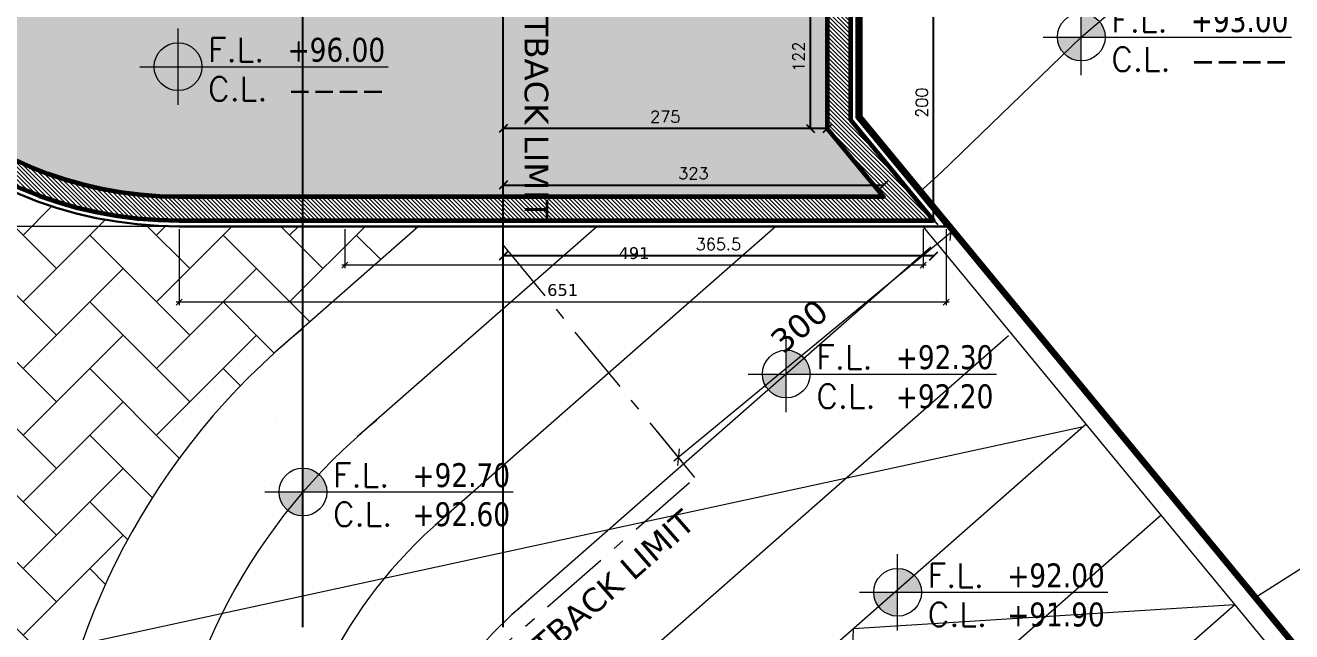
# Model space of a CAD drawing. Header units: inches. Extents: x -48 to 777, y -156 to 510.
# Drawn here: x 603.07 to 613.82, y 221.22 to 226.36 of the extents above; entities that cross this region are included whole.
import ezdxf
from ezdxf.enums import TextEntityAlignment as Align

# ---------------------------------------------------------------- set-up
doc = ezdxf.new("R2010")
doc.units = ezdxf.units.IN
doc.header["$MEASUREMENT"] = 0
doc.set_wipeout_variables(frame=1)
for name, pattern in [('ACAD_ISO10W100', [18, 12, -3, 0, -3]), ('HIDDEN', [0.375, 0.25, -0.125]), ('NUHA', [1.45, 0.75, -0.25, 0.2, -0.25])]:
    doc.linetypes.add(name, pattern=pattern)
doc.layers.get('Defpoints').update_dxf_attribs({"lineweight": 5})
for name, color, linetype, lineweight in [('A-AXIS ST', 251, 'ACAD_ISO10W100', 5), ('A-DIM', 9, 'Continuous', 5), ('A-HIDDEN', 254, 'HIDDEN', 5), ('A-LEVELS', 139, 'Continuous', 20), ('A-LIMIT LOT', 235, 'ACAD_ISO10W100', 20), ('A-PILLARS', 1, 'Continuous', 60), ('A-SIGNS1', 20, 'Continuous', 15), ('A-SIGNS2', 30, 'Continuous', 15), ('A-TEXT', 50, 'Continuous', 15), ('C-STONE', 42, 'Continuous', 30), ('D-STONE', 52, 'Continuous', 20), ('H-PILLARS', 61, 'Continuous', 5), ('str-col-dimension', 6, 'Continuous', 50)]:
    doc.layers.add(name, color=color, linetype=linetype, lineweight=lineweight)
doc.layers.add('HH-DARK GREY', color=7, linetype='Continuous', lineweight=5, true_color=0x404040)
doc.layers.add('pts pc', color=7, linetype='Continuous')
doc.layers.add('Str-Axes', color=8, linetype='Continuous')
doc.styles.add('2mm', font='simplex.shx', dxfattribs={"height": 0.5})
doc.styles.add('ROMAN', font='ROMANS.SHX')
doc.styles.add('ROMAND', font='verdana.ttf')
doc.styles.add('ROMANS', font='romans__.ttf', dxfattribs={"height": 0.14})
doc.dimstyles.new('M-1.100', dxfattribs={"dimtxt": 0.2, "dimasz": 0.1, "dimexe": 0.05, "dimexo": 0.05, "dimgap": 0.1, "dimtad": 1, "dimlfac": 100, "dimrnd": 0.5, "dimzin": 9, "dimdsep": 46, "dimtxsty": 'ROMAND', "dimblk": 'OBLIQUE', "dimcen": 1, "dimdle": 0.05, "dimclrd": 256, "dimclre": 256, "dimclrt": 2, "dimadec": 0, "dimazin": 0, "dimtfac": 0.666667, "dimtmove": 2, "dimatfit": 3, "dimfxl": 0.04, "dimtolj": 1, "dimtzin": 5, "dimlwd": -1, "dimlwe": -1, "dimarcsym": 0})
doc.dimstyles.new('M-1.50', dxfattribs={"dimtxt": 0.1, "dimasz": 0.05, "dimexe": 0.025, "dimexo": 0.025, "dimgap": 0.05, "dimtad": 1, "dimlfac": 100, "dimrnd": 0.5, "dimzin": 9, "dimdsep": 46, "dimtxsty": 'ROMAND', "dimblk": 'OBLIQUE', "dimcen": 1, "dimdle": 0.025, "dimclrd": 256, "dimclre": 256, "dimclrt": 2, "dimadec": 0, "dimazin": 0, "dimtfac": 0.666667, "dimtmove": 2, "dimatfit": 3, "dimfxl": 0.04, "dimtolj": 1, "dimtzin": 5, "dimlwd": -1, "dimlwe": -1, "dimarcsym": 0})
doc.dimstyles.new('structure', dxfattribs={"dimtxt": 0.1, "dimasz": 0.07, "dimexe": 0.18, "dimexo": 1, "dimgap": 0.05, "dimtad": 1, "dimdec": 1, "dimlfac": 100, "dimrnd": 0.5, "dimdsep": 46, "dimtxsty": 'ROMAN', "dimblk1": 'OBLIQUE', "dimblk2": 'OBLIQUE', "dimsah": 1, "dimcen": 0.009, "dimse1": 1, "dimse2": 1, "dimclrd": 4, "dimclre": 9, "dimclrt": 1, "dimadec": 0, "dimazin": 0, "dimtfac": 0.066667, "dimtdec": 1, "dimtix": 1, "dimtmove": 2, "dimatfit": 3, "dimldrblk": 'OBLIQUE', "dimfxl": 0.18, "dimtolj": 1, "dimarcsym": 0})

# ---------------------------------------------------------------- blocks, each defined once
blk = doc.blocks.new('_Oblique')
at = {"color": 0, "linetype": 'ByBlock', "lineweight": -2}
blk.add_line((-0.5, -0.5), (0.5, 0.5), dxfattribs=at)
blk = doc.blocks.new('*D440')
at = {"layer": 'A-DIM', "transparency": 16777216}
for p, q in [((604.377, 224.632), (604.377, 223.989)), ((610.886, 224.632), (610.886, 223.989)), ((610.911, 224.014), (604.352, 224.014))]:
    blk.add_line(p, q, dxfattribs=at)
at = {"layer": 'Defpoints', "color": 0, "transparency": 16777216}
for p in [(604.377, 224.657), (610.886, 224.657), (604.377, 224.014)]:
    blk.add_point(p, dxfattribs=at)
at = {"layer": 'A-DIM', "transparency": 16777216, "xscale": 0.05, "yscale": 0.05, "zscale": 0.05, "rotation": 180}
blk.add_blockref('_Oblique', (604.377, 224.014), dxfattribs=at)
at = {"layer": 'A-DIM', "transparency": 16777216, "xscale": 0.05, "yscale": 0.05, "zscale": 0.05}
blk.add_blockref('_Oblique', (610.886, 224.014), dxfattribs=at)
at = {"layer": 'A-DIM', "color": 2, "transparency": 16777216, "insert": (607.631, 224.116), "char_height": 0.1, "attachment_point": 5, "style": 'ROMAND'}
blk.add_mtext('\\A1;651', dxfattribs=at)
blk = doc.blocks.new('*D441')
at = {"layer": 'A-DIM', "transparency": 16777216}
for p, q in [((604.398, 228.171), (602.575, 226.944)), ((601.452, 226.189), (602.214, 226.701))]:
    blk.add_line(p, q, dxfattribs=at)
at = {"layer": 'Defpoints', "color": 0, "transparency": 16777216}
for p in [(604.377, 228.157), (601.473, 226.203)]:
    blk.add_point(p, dxfattribs=at)
at = {"layer": 'A-DIM', "transparency": 16777216, "xscale": 0.05, "yscale": 0.05, "zscale": 0.05, "rotation": 213.9430443008608}
blk.add_blockref('_Oblique', (601.473, 226.203), dxfattribs=at)
at = {"layer": 'A-DIM', "color": 2, "transparency": 16777216, "insert": (602.401, 226.814), "char_height": 0.1, "attachment_point": 5, "rotation": 33.943, "style": 'ROMAND'}
blk.add_mtext('\\A1;R350', dxfattribs=at)
blk = doc.blocks.new('*D540')
at = {"layer": 'A-DIM', "transparency": 16777216}
for p, q in [((605.782, 224.632), (605.782, 224.302)), ((610.691, 224.632), (610.691, 224.302)), ((610.716, 224.327), (605.757, 224.327))]:
    blk.add_line(p, q, dxfattribs=at)
at = {"layer": 'Defpoints', "color": 0, "transparency": 16777216}
for p in [(605.782, 224.657), (610.691, 224.657), (605.782, 224.327)]:
    blk.add_point(p, dxfattribs=at)
at = {"layer": 'A-DIM', "transparency": 16777216, "xscale": 0.05, "yscale": 0.05, "zscale": 0.05, "rotation": 180}
blk.add_blockref('_Oblique', (605.782, 224.327), dxfattribs=at)
at = {"layer": 'A-DIM', "transparency": 16777216, "xscale": 0.05, "yscale": 0.05, "zscale": 0.05}
blk.add_blockref('_Oblique', (610.691, 224.327), dxfattribs=at)
at = {"layer": 'A-DIM', "color": 2, "transparency": 16777216, "insert": (608.237, 224.429), "char_height": 0.1, "attachment_point": 5, "style": 'ROMAND'}
blk.add_mtext('\\A1;491', dxfattribs=at)
blk = doc.blocks.new('GXFHGCGFCD')
at = {"layer": 'A-SIGNS1', "linetype": 'NUHA'}
h = blk.add_hatch(color=256, dxfattribs=at)
h.paths.add_polyline_path([(90.3819, 61.3301), (90.3819, 61.1701), (90.5419, 61.1701, 0.414214)])
h.paths.add_polyline_path([(90.3819, 61.1701), (90.2219, 61.1701, 0.414214), (90.3819, 61.0101)])
at = {"layer": 'A-SIGNS1'}
for p, q in [((90.3819, 60.9141), (90.3819, 61.4261)), ((90.1259, 61.1701), (91.7898, 61.1701))]:
    blk.add_line(p, q, dxfattribs=at)
blk.add_circle((90.3819, 61.1701), 0.16, dxfattribs=at)
blk = doc.blocks.new('DGXFHXFGDFD')
at = {"layer": 'A-SIGNS1'}
blk.add_blockref('GXFHGCGFCD', (0, 0), dxfattribs=at)
at = {"layer": 'A-SIGNS2', "linetype": 'NUHA', "style": 'ROMANS'}
for s, p in [('F.L.', (90.5835, 61.2031)), ('C.L.', (90.5835, 60.9413))]:
    blk.add_text(s, height=0.16, dxfattribs=at).set_placement(p)
at = {"layer": 'A-SIGNS2', "style": 'ROMANS', "width": 0.910135, "flags": 4}
for tag, p, p2 in [('NIV.FINI', (91.1159, 61.2031), (91.7898, 61.2031)), ('NIV.BETON', (91.1159, 60.9413), (91.7898, 60.9413))]:
    blk.add_attdef(tag, text='', height=0.16, dxfattribs=at).set_placement(p, p2, align=Align.FIT)
blk = doc.blocks.new('*D976')
at = {"layer": 'A-DIM', "transparency": 16777216}
for p, q in [((-315968.704, -27931.278), (-315968.488, -27931.541)), ((-315970.873, -27933.442), (-315968.481, -27931.47)), ((-315971.019, -27933.187), (-315970.803, -27933.449))]:
    blk.add_line(p, q, dxfattribs=at)
at = {"layer": 'Defpoints', "color": 0, "transparency": 16777216}
for p in [(-315968.736, -27931.24), (-315968.52, -27931.502), (-315971.051, -27933.148)]:
    blk.add_point(p, dxfattribs=at)
at = {"layer": 'A-DIM', "transparency": 16777216, "xscale": 0.1, "yscale": 0.1, "zscale": 0.1}
for p, rotation in [((-315968.52, -27931.502), 39.49825875317813), ((-315970.835, -27933.41), 219.4982587531782)]:
    blk.add_blockref('_Oblique', p, dxfattribs=dict(at, rotation=rotation))
at = {"layer": 'A-DIM', "color": 2, "transparency": 16777216, "insert": (-315969.807, -27932.299), "char_height": 0.2, "attachment_point": 5, "rotation": 39.4983, "style": 'ROMAND'}
blk.add_mtext('\\A1;300', dxfattribs=at)
blk = doc.blocks.new('*D2007')
at = {"layer": 'Defpoints', "color": 0, "transparency": 16777216}
for p in [(610.78, 226.707), (610.78, 226.707), (610.78, 224.707)]:
    blk.add_point(p, dxfattribs=at)
at = {"layer": 'str-col-dimension', "color": 4, "lineweight": -2, "transparency": 16777216}
blk.add_line((610.78, 224.707), (610.78, 226.707), dxfattribs=at)
at = {"layer": 'str-col-dimension', "color": 4, "lineweight": -2, "transparency": 16777216, "xscale": 0.07, "yscale": 0.07, "zscale": 0.07}
for p, rotation in [((610.78, 226.707), 90), ((610.78, 224.707), 270)]:
    blk.add_blockref('_Oblique', p, dxfattribs=dict(at, rotation=rotation))
at = {"layer": 'str-col-dimension', "color": 1, "transparency": 16777216, "insert": (610.68, 225.707), "char_height": 0.1, "attachment_point": 5, "rotation": 90, "style": 'ROMAN'}
blk.add_mtext('\\A1;200', dxfattribs=at)
blk = doc.blocks.new('*D2008')
at = {"layer": 'Defpoints', "color": 0, "transparency": 16777216}
for p in [(607.127, 224.707), (610.78, 224.707), (607.127, 224.406)]:
    blk.add_point(p, dxfattribs=at)
at = {"layer": 'str-col-dimension', "color": 4, "lineweight": -2, "transparency": 16777216}
blk.add_line((610.78, 224.406), (607.127, 224.406), dxfattribs=at)
at = {"layer": 'str-col-dimension', "color": 4, "lineweight": -2, "transparency": 16777216, "xscale": 0.07, "yscale": 0.07, "zscale": 0.07, "rotation": 180}
blk.add_blockref('_Oblique', (607.127, 224.406), dxfattribs=at)
at = {"layer": 'str-col-dimension', "color": 4, "lineweight": -2, "transparency": 16777216, "xscale": 0.07, "yscale": 0.07, "zscale": 0.07}
blk.add_blockref('_Oblique', (610.78, 224.406), dxfattribs=at)
at = {"layer": 'str-col-dimension', "color": 1, "transparency": 16777216, "insert": (608.953, 224.506), "char_height": 0.1, "attachment_point": 5, "style": 'ROMAN'}
blk.add_mtext('\\A1;365.5', dxfattribs=at)
blk = doc.blocks.new('*D2009')
at = {"layer": 'Defpoints', "color": 0, "transparency": 16777216}
for p in [(607.127, 225.488), (607.127, 225.488), (609.877, 225.488)]:
    blk.add_point(p, dxfattribs=at)
at = {"layer": 'str-col-dimension', "color": 4, "lineweight": -2, "transparency": 16777216}
blk.add_line((609.877, 225.488), (607.127, 225.488), dxfattribs=at)
at = {"layer": 'str-col-dimension', "color": 4, "lineweight": -2, "transparency": 16777216, "xscale": 0.07, "yscale": 0.07, "zscale": 0.07, "rotation": 180}
blk.add_blockref('_Oblique', (607.127, 225.488), dxfattribs=at)
at = {"layer": 'str-col-dimension', "color": 4, "lineweight": -2, "transparency": 16777216, "xscale": 0.07, "yscale": 0.07, "zscale": 0.07}
blk.add_blockref('_Oblique', (609.877, 225.488), dxfattribs=at)
at = {"layer": 'str-col-dimension', "color": 1, "transparency": 16777216, "insert": (608.502, 225.588), "char_height": 0.1, "attachment_point": 5, "style": 'ROMAN'}
blk.add_mtext('\\A1;275', dxfattribs=at)
blk = doc.blocks.new('*D2010')
at = {"layer": 'Defpoints', "color": 0, "transparency": 16777216}
for p in [(609.735, 226.707), (609.877, 226.707), (609.877, 225.488)]:
    blk.add_point(p, dxfattribs=at)
at = {"layer": 'str-col-dimension', "color": 4, "lineweight": -2, "transparency": 16777216}
blk.add_line((609.735, 225.488), (609.735, 226.707), dxfattribs=at)
at = {"layer": 'str-col-dimension', "color": 4, "lineweight": -2, "transparency": 16777216, "xscale": 0.07, "yscale": 0.07, "zscale": 0.07}
for p, rotation in [((609.735, 226.707), 90), ((609.735, 225.488), 270)]:
    blk.add_blockref('_Oblique', p, dxfattribs=dict(at, rotation=rotation))
at = {"layer": 'str-col-dimension', "color": 1, "transparency": 16777216, "insert": (609.635, 226.097), "char_height": 0.1, "attachment_point": 5, "rotation": 90, "style": 'ROMAN'}
blk.add_mtext('\\A1;122', dxfattribs=at)
blk = doc.blocks.new('*D2011')
at = {"layer": 'Defpoints', "color": 0, "transparency": 16777216}
for p in [(610.356, 225.008), (607.127, 224.907), (610.356, 224.907)]:
    blk.add_point(p, dxfattribs=at)
at = {"layer": 'str-col-dimension', "color": 4, "lineweight": -2, "transparency": 16777216}
blk.add_line((607.127, 225.008), (610.356, 225.008), dxfattribs=at)
at = {"layer": 'str-col-dimension', "color": 4, "lineweight": -2, "transparency": 16777216, "xscale": 0.07, "yscale": 0.07, "zscale": 0.07, "rotation": 180}
blk.add_blockref('_Oblique', (607.127, 225.008), dxfattribs=at)
at = {"layer": 'str-col-dimension', "color": 4, "lineweight": -2, "transparency": 16777216, "xscale": 0.07, "yscale": 0.07, "zscale": 0.07}
blk.add_blockref('_Oblique', (610.356, 225.008), dxfattribs=at)
at = {"layer": 'str-col-dimension', "color": 1, "transparency": 16777216, "insert": (608.741, 225.108), "char_height": 0.1, "attachment_point": 5, "style": 'ROMAN'}
blk.add_mtext('\\A1;323', dxfattribs=at)
blk = doc.blocks.new('LOT 688  TOPOGRAPHIC PLAN')
at = {"layer": 'A-LEVELS', "linetype": 'Continuous'}
for points in [[(-315976.25564, -27935.1462), (-315975.81241, -27933.92617), (-315975.57475, -27933.33589), (-315975.29753, -27932.79568), (-315974.98022, -27932.27156), (-315974.62455, -27931.72345), (-315974.23224, -27931.11128), (-315973.80859, -27930.42991), (-315973.37282, -27929.81165), (-315973.15746, -27929.57807)], [(-315972.37302, -27929.58589), (-315972.19768, -27929.82938), (-315971.85586, -27930.47382), (-315971.50802, -27931.18225), (-315971.32515, -27931.50573), (-315971.13273, -27931.77952), (-315970.92811, -27931.98198), (-315970.71011, -27932.10288), (-315970.47958, -27932.14851), (-315970.23757, -27932.12643), (-315969.98511, -27932.04419), (-315969.72324, -27931.90935), (-315969.17541, -27931.5121), (-315968.60238, -27930.99518), (-315967.41388, -27929.84415), (-315966.815, -27929.33098)], [(-315966.50385, -27934.95966), (-315964.6911, -27933.80823), (-315963.73812, -27933.28715), (-315962.76112, -27932.80254), (-315961.78499, -27932.33216), (-315961.31905, -27932.03327), (-315961.06218, -27931.96013), (-315960.79214, -27931.92941)]]:
    blk.add_lwpolyline(points, dxfattribs=at)
at = {"layer": 'A-LIMIT LOT', "linetype": 'Continuous', "const_width": 0.1}
blk.add_lwpolyline([(-315996.80172, -27893.57917), (-315985.1164, -27950.2257), (-315970.22923, -27937.16678), (-315964.6636, -27941.43051), (-315964.08799, -27936.87852), (-315969.32038, -27930.53073), (-315969.32038, -27896.23659), (-315996.80172, -27893.57917)], dxfattribs=at)
at = {"layer": 'pts pc', "linetype": 'Continuous'}
for points in [[(-315975.23408, -27934.13774), (-315975.94486, -27934.84094)], [(-315975.23787, -27934.84473), (-315975.94107, -27934.13395)]]:
    blk.add_lwpolyline(points, dxfattribs=at)
at = {"layer": 'pts pc', "color": 1, "char_height": 0.5, "attachment_point": 1, "rotation": 359.692852, "style": '2mm'}
for s, insert, width in [('\\Fsimplex.shx;\\W1.0000000000;\\T1.0000000000;\\o\\l94.131', (-315978.51121, -27932.94066), 2.8809524), ('\\Fsimplex.shx;\\W1.0000000000;\\T1.0000000000;\\o\\l92.861', (-315975.08814, -27934.24203), 2.9761905)]:
    blk.add_mtext(s, dxfattribs=dict(at, insert=insert, width=width))
at = {"linetype": 'Continuous'}
blk.add_wipeout([(-315996.80172, -27893.57917), (-315969.32038, -27896.23659), (-315969.32038, -27930.53073), (-315964.08799, -27936.87852), (-315964.6636, -27941.43051), (-315970.22923, -27937.16678), (-315985.1164, -27950.2257)], dxfattribs=at).dxf.layer = 'A-LIMIT LOT'
at = {"layer": 'A-HIDDEN', "linetype": 'ACAD_ISO10W100', "ltscale": 0.05}
blk.add_lwpolyline([(-315992.30527, -27900.52725), (-315983.21966, -27944.57125), (-315970.69258, -27933.58259), (-315972.32038, -27931.60779), (-315972.32038, -27902.3323)], close=True, dxfattribs=at)
at = {"layer": 'A-SIGNS1'}
ref = blk.add_blockref('DGXFHXFGDFD', (-316081.94578, -28007.35891), dxfattribs=dict(at, xscale=1.267200000000003, yscale=1.267200000000003, zscale=1.267200000000003))
ref.add_attrib('NIV.FINI', '+93.00', dxfattribs={"layer": 'A-SIGNS2', "height": 0.202752, "style": 'ROMAND', "width": 0.797031}).set_placement((-315966.48376, -27929.80229), (-315965.65579, -27929.80229), align=Align.FIT)
ref.add_attrib('NIV.BETON', '----', dxfattribs={"layer": 'A-SIGNS2', "height": 0.202752, "style": 'ROMAND', "width": 1.634557}).set_placement((-315966.48376, -27930.13406), (-315965.65579, -27930.13406), align=Align.FIT)
at = {"layer": 'A-TEXT', "char_height": 0.2, "width": 7.1807633, "attachment_point": 1, "style": 'ROMAND'}
for insert, rotation in [((-315971.93834, -27929.32373, 93), 270), ((-315972.36333, -27935.20444), 41.257)]:
    blk.add_mtext('SETBACK LIMIT', dxfattribs=dict(at, insert=insert, rotation=rotation))
at = {"layer": 'A-DIM'}
dim = blk.add_aligned_dim(p1=(-315971.05075, -27933.14806), p2=(-315968.73582, -27931.2399), distance=-0.33995, dimstyle='M-1.100', dxfattribs=at)
dim.commit()
dim.dimension.update_dxf_attribs({"geometry": '*D976', "text_midpoint": (-315969.80692, -27932.29876)})

msp = doc.modelspace()

# ---------------------------------------------------------------- block references
at = {"layer": 'A-TEXT'}
msp.add_blockref('LOT 688  TOPOGRAPHIC PLAN', (316579.44716, 28156.10823), dxfattribs=at)

# ---------------------------------------------------------------- next in the draw order: hatches: boundary and pattern name
at = {"layer": 'H-PILLARS'}
h = msp.add_hatch(dxfattribs=at)
h.set_pattern_fill('ANSI31', color=256, scale=0.2, angle=90)
h.set_pattern_definition([(135, (-143.491753, -76.210882), (-0.0176776695, -0.0176776695), [])])
edge = h.paths.add_edge_path()
edge.add_line((600.92678, 228.60688), (600.92678, 228.15688))
edge.add_arc((604.37678, 228.15688), 3.45, 180, 270)
edge.add_line((604.37678, 224.70688), (610.77962, 224.70688))
edge.add_line((610.77962, 224.70688), (610.07678, 225.55955))
edge.add_line((610.07678, 225.55955), (610.07678, 259.87647))
edge.add_line((610.07678, 259.87647), (609.87678, 259.89581))
edge.add_line((609.87678, 259.89581), (609.87678, 225.48774))
edge.add_line((609.87678, 225.48774), (610.35557, 224.90688))
edge.add_line((610.35557, 224.90688), (604.37678, 224.90688))
edge.add_arc((604.37678, 228.15688), 3.25, 180, 270, ccw=False)
edge.add_line((601.12678, 228.15688), (601.12678, 228.60688))
edge.add_line((601.12678, 228.60688), (600.92678, 228.60688))
at = {"layer": 'HH-DARK GREY'}
h = msp.add_hatch(dxfattribs=at)
h.set_pattern_fill('EARTH', color=256, scale=2)
h.set_pattern_definition([(0, (-242.49175, -75.7109), (0.5, 0.5), [0.5, -0.5]), (0, (-242.49175, -75.5234), (0.5, 0.5), [0.5, -0.5]), (0, (-242.49175, -75.3359), (0.5, 0.5), [0.5, -0.5]), (90, (-242.42925, -75.2734), (-0.5, 0.5), [0.5, -0.5]), (90, (-242.24175, -75.2734), (-0.5, 0.5), [0.5, -0.5]), (90, (-242.05425, -75.2734), (-0.5, 0.5), [0.5, -0.5])])
edge = h.paths.add_edge_path()
edge.add_line((589.47678, 254.05845), (589.47678, 247.30845))
edge.add_line((589.47678, 247.30845), (589.97678, 247.30845))
edge.add_line((589.97678, 247.30845), (589.97678, 242.05688))
edge.add_line((589.97678, 242.05688), (592.77678, 242.05688))
edge.add_line((592.77678, 242.05688), (592.77678, 228.60688))
edge.add_line((592.77678, 228.60688), (597.22678, 228.60688))
edge.add_line((597.22678, 228.60688), (597.22678, 224.90688))
edge.add_line((597.22678, 224.90688), (590.66159, 224.90688))
edge.add_line((590.66159, 224.90688), (582.9059, 262.50387))
edge.add_line((582.9059, 262.50387), (609.87678, 259.89581))
edge.add_line((609.87678, 259.89581), (609.87678, 225.48774))
edge.add_line((609.87678, 225.48774), (610.35557, 224.90688))
edge.add_line((610.35557, 224.90688), (604.37678, 224.90688))
edge.add_arc((604.37678, 228.15688), 3.25, 180, 270, ccw=False)
edge.add_line((601.12678, 228.15688), (601.12678, 228.60688))
edge.add_line((601.12678, 228.60688), (605.57678, 228.60688))
edge.add_line((605.57678, 228.60688), (605.57678, 242.05688))
edge.add_line((605.57678, 242.05688), (607.12678, 242.05688))
edge.add_line((607.12678, 242.05688), (607.12678, 246.60861))
edge.add_line((607.12678, 246.60861), (605.42678, 246.60861))
edge.add_line((605.42678, 246.60861), (605.4268, 253.65849))
edge.add_line((605.4268, 253.65849), (606.67686, 253.65849))
edge.add_line((606.67686, 253.65849), (606.6768, 257.80831))
edge.add_line((606.6768, 257.80831), (589.47678, 257.80848))
edge.add_line((589.47678, 257.80848), (589.47671, 254.08973))
edge.add_line((589.47671, 254.08973), (589.47678, 254.05845))
h = msp.add_hatch(dxfattribs=at)
h.set_pattern_fill('AR-HBONE', color=256, scale=0.1)
h.set_pattern_definition([(45, (594, 99), (4e-17, 0.5656854), [1.2, -0.4]), (135, (594.28284, 99.28284), (4e-17, 0.5656854), [1.2, -0.4])])
edge = h.paths.add_edge_path()
edge.add_line((600.87678, 228.15688), (600.87678, 228.65688))
edge.add_line((600.87678, 228.65688), (597.47678, 228.65688))
edge.add_line((597.47678, 228.65688), (597.47678, 224.65688))
edge.add_line((597.47678, 224.65688), (590.61105, 224.65688))
edge.add_line((590.61105, 224.65688), (594.4256, 206.16525))
edge.add_line((594.4256, 206.16525), (604.70094, 215.17871))
edge.add_arc((609.21052, 219.135), 5.99904, 131.596573, 221.260764, ccw=False)
edge.add_line((605.22787, 223.62131), (606.40842, 224.65688))
edge.add_line((606.40842, 224.65688), (604.37678, 224.65688))
edge.add_arc((604.37678, 228.15688), 3.5, 179.999981, 270.000019, ccw=False)

# ---------------------------------------------------------------- next in the draw order: linework, layer by layer
at = {"layer": 'A-AXIS ST', "ltscale": 0.1}
for p, q in [((605.42678, 221.25688), (605.42678, 260.35831)), ((607.12678, 221.25688), (607.12678, 260.35831))]:
    msp.add_line(p, q, dxfattribs=at)
at = {"layer": 'A-PILLARS'}
for points in [[(600.92678, 228.60688), (600.92678, 228.15688, 0.41421356), (604.37678, 224.70688), (610.77962, 224.70688), (610.07678, 225.55955), (610.07678, 259.87647), (609.87678, 259.89581), (609.87678, 225.48774), (610.35557, 224.90688), (604.37678, 224.90688, -0.41421356), (601.12678, 228.15688), (601.12678, 228.60688), (600.92678, 228.60688)], [(609.87678, 259.89581), (609.87678, 225.48774), (610.35557, 224.90688), (604.37678, 224.90688, -0.41421356), (601.12678, 228.15688), (601.12678, 228.60688), (605.57678, 228.60688), (605.57678, 242.05688), (607.12678, 242.05688), (607.12678, 246.60861), (605.42678, 246.60861), (605.4268, 253.65849), (606.67686, 253.65849), (606.6768, 257.80831)]]:
    msp.add_lwpolyline(points, format="xyb", dxfattribs=at)
at = {"layer": 'A-SIGNS1'}
for p, q in [((604.37678, 224.65688), (597.47678, 224.65688)), ((606.40842, 224.65688), (605.22787, 223.62131)), ((607.92486, 224.65688), (605.8873, 222.86955)), ((609.4413, 224.65688), (606.54674, 222.1178)), ((610.75691, 224.48071), (607.20618, 221.36604)), ((611.41635, 223.72895), (607.86562, 220.61428)), ((612.07578, 222.97719), (608.52505, 219.86252)), ((612.71171, 222.2057), (609.2115, 219.13534)), ((613.33764, 221.44634), (610.00773, 218.52536)), ((613.33764, 221.44634), (610.00773, 218.52536))]:
    msp.add_line(p, q, dxfattribs=at)
for points in [[(612.05272, 222.95696), (603.54662, 221.11249), (608.40436, 218.50791)], [(613.33764, 221.44634), (610.09583, 221.24039), (610.00773, 218.52536)]]:
    msp.add_lwpolyline(points, dxfattribs=at)
for radius in [6, 5, 4, 3]:
    msp.add_arc((609.2115, 219.13534), radius, 129.164697, 221.257, dxfattribs=at)
at = {"layer": 'C-STONE'}
msp.add_lwpolyline([(610.12678, 235.00688), (610.12678, 225.5775), (610.88563, 224.65688), (604.37678, 224.65688, -0.41421356), (600.87678, 228.15688), (600.87678, 228.85688), (600.92678, 228.85688)], format="xyb", dxfattribs=at)
at = {"layer": 'D-STONE'}
msp.add_lwpolyline([(610.88563, 224.65688), (615.35917, 219.22971), (615.33331, 219.02525), (610.69124, 224.65688)], dxfattribs=at)
at = {"layer": 'Str-Axes', "ltscale": 0.1}
for p, q in [((605.42678, 221.25688), (605.42678, 260.35831)), ((607.12678, 221.25688), (607.12678, 260.35831))]:
    msp.add_line(p, q, dxfattribs=at)

# ---------------------------------------------------------------- next in the draw order: block references
at = {"layer": 'A-SIGNS1'}
ref = msp.add_blockref('DGXFHXFGDFD', (489.83456, 148.49763), dxfattribs=dict(at, xscale=1.267200000000003, yscale=1.267200000000003, zscale=1.267200000000003))
ref.add_attrib('NIV.FINI', '+96.00', dxfattribs={"layer": 'A-SIGNS2', "height": 0.202752, "style": 'ROMAND', "width": 0.797031}).set_placement((605.29657, 226.05425), (606.12454, 226.05425), align=Align.FIT)
ref.add_attrib('NIV.BETON', '----', dxfattribs={"layer": 'A-SIGNS2', "height": 0.202752, "style": 'ROMAND', "width": 1.634557}).set_placement((605.29657, 225.72248), (606.12454, 225.72248), align=Align.FIT)
ref = msp.add_blockref('DGXFHXFGDFD', (494.99727, 145.88899), dxfattribs=dict(at, xscale=1.267200000000003, yscale=1.267200000000003, zscale=1.267200000000003))
ref.add_attrib('NIV.FINI', '+92.30', dxfattribs={"layer": 'A-SIGNS2', "height": 0.202752, "style": 'ROMAND', "width": 0.797031}).set_placement((610.45929, 223.4456), (611.28726, 223.4456), align=Align.FIT)
ref.add_attrib('NIV.BETON', '+92.20', dxfattribs={"layer": 'A-SIGNS2', "height": 0.202752, "style": 'ROMAND', "width": 0.797031}).set_placement((610.45929, 223.11383), (611.28726, 223.11383), align=Align.FIT)
ref = msp.add_blockref('DGXFHXFGDFD', (490.89488, 144.88797), dxfattribs=dict(at, xscale=1.267200000000003, yscale=1.267200000000003, zscale=1.267200000000003))
ref.add_attrib('NIV.FINI', '+92.70', dxfattribs={"layer": 'A-SIGNS2', "height": 0.202752, "style": 'ROMAND', "width": 0.797031}).set_placement((606.3569, 222.44459), (607.18486, 222.44459), align=Align.FIT)
ref.add_attrib('NIV.BETON', '+92.60', dxfattribs={"layer": 'A-SIGNS2', "height": 0.202752, "style": 'ROMAND', "width": 0.797031}).set_placement((606.3569, 222.11282), (607.18486, 222.11282), align=Align.FIT)
ref = msp.add_blockref('DGXFHXFGDFD', (495.94264, 144.03693), dxfattribs=dict(at, xscale=1.267200000000003, yscale=1.267200000000003, zscale=1.267200000000003))
ref.add_attrib('NIV.FINI', '+92.00', dxfattribs={"layer": 'A-SIGNS2', "height": 0.202752, "style": 'ROMAND', "width": 0.797031}).set_placement((611.40466, 221.59354), (612.23262, 221.59354), align=Align.FIT)
ref.add_attrib('NIV.BETON', '+91.90', dxfattribs={"layer": 'A-SIGNS2', "height": 0.202752, "style": 'ROMAND', "width": 0.797031}).set_placement((611.40466, 221.26177), (612.23262, 221.26177), align=Align.FIT)

# ---------------------------------------------------------------- next in the draw order: dimensions: what is measured, and where the dimension line sits
at = {"layer": 'A-DIM'}
dim = msp.add_radius_dim(center=(604.37678, 228.15688), mpoint=(601.4732, 226.20259), dimstyle='M-1.50', dxfattribs=at)
dim.commit()
dim.dimension.update_dxf_attribs({"geometry": '*D441', "text_midpoint": (602.40056, 226.81424), "dimtype": 164})
for base, p1, p2, picture, middle in [((604.376778, 224.013879), (610.885627, 224.656884), (604.376778, 224.656884), '*D440', (607.631202, 224.11586)), ((605.78185, 224.32685), (610.69124, 224.65688), (605.78185, 224.65688), '*D540', (608.23654, 224.42883))]:
    dim = msp.add_linear_dim(base=base, p1=p1, p2=p2, dimstyle='M-1.50', dxfattribs=at)
    dim.commit()
    dim.dimension.update_dxf_attribs({"geometry": picture, "text_midpoint": middle})
at = {"layer": 'str-col-dimension'}
for p1, p2, distance, picture, middle in [((609.87678, 225.48774), (609.87678, 226.70688), 0.14224, '*D2010', (609.63454, 226.09731)), ((610.77962, 224.70688), (610.77962, 226.70688), 0, '*D2007', (610.67962, 225.70688)), ((609.87678, 225.48774), (607.12678, 225.48774), 0, '*D2009', (608.50178, 225.58774)), ((607.12678, 224.90688), (610.35557, 224.90688), 0.10118, '*D2011', (608.74117, 225.10806)), ((610.77962, 224.70688), (607.12678, 224.70688), 0.30075, '*D2008', (608.9532, 224.50613))]:
    dim = msp.add_aligned_dim(p1=p1, p2=p2, distance=distance, dimstyle='structure', override={"dimfxl": 0.04}, dxfattribs=at)
    dim.commit()
    dim.dimension.update_dxf_attribs({"geometry": picture, "text_midpoint": middle})

doc.saveas('drawing.dxf')
